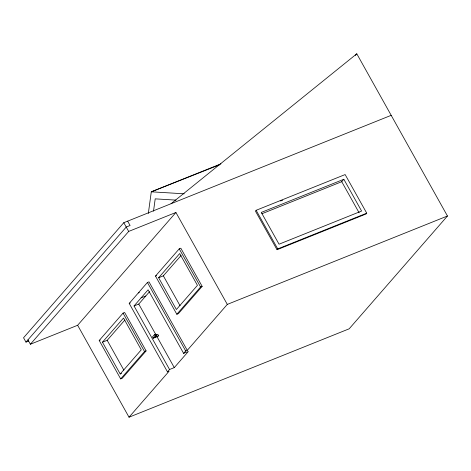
<?xml version="1.0" encoding="UTF-8"?>
<svg xmlns="http://www.w3.org/2000/svg" width="471" height="471" viewBox="0 0 471 471"><rect width="100%" height="100%" fill="white"/><g stroke="black" fill="none" stroke-linecap="round" stroke-linejoin="round"><path stroke-width="0.71" d="M148.324 213.463L151.297 191.815L220.934 163.855M153.511 211.173L155.2 198.856L176.06 200.122M391.189 115.33L123.796 222.695L23.55 337.766L25.982 342.111L28.713 341.016M25.982 342.111L126.228 227.046L130.09 225.491L127.659 221.146M27.948 339.85L30.397 344.236L128.677 231.432L175.918 212.462L227.299 304.401L187.27 350.347L185.698 350.983L183.619 353.368L148.1 289.818L134.041 305.956L169.56 369.505L167.482 371.89L129.201 303.401L147.417 282.488L148.995 281.858L187.27 350.347M30.397 344.236L77.638 325.267L175.918 212.462M99.21 340.492L123.055 313.121L124.632 312.485L146.098 350.901L122.254 378.272L120.676 378.908L99.21 340.492L100.258 340.068M155.495 276.077L179.239 248.823L180.817 248.188L202.153 286.368L178.403 313.627L176.831 314.257L155.495 276.077L156.543 275.659M102.46 342.211L123.514 318.043L141.271 349.818L120.217 373.98L102.46 342.211L107.188 340.309L124.892 319.992M158.627 277.737L179.686 253.569L197.443 285.344L176.389 309.512L158.627 277.737L163.355 275.841L181.058 255.517M134.041 305.956L138.768 304.06L149.548 291.69M355.346 55.448L356.794 53.794L447.45 216.006L349.176 328.811L129.025 417.206L77.638 325.267M256.147 210.296L255.447 211.102L277.03 249.718L366.032 213.987L366.738 213.175L345.149 174.558L256.147 210.296L277.731 248.912L277.03 249.718M158.568 335.682L155.106 337.077L156.513 335.458L155.766 334.122L154.506 334.628L152.533 336.889L153.281 338.225L158.009 336.329L158.568 335.682L157.82 334.345L156.089 335.04M153.281 338.225L155.253 335.964L156.513 335.458M176.831 314.257L200.575 286.998L202.153 286.368M120.676 378.908L144.526 351.531L146.098 350.901M129.025 417.206L169.054 371.26L167.482 371.89M169.56 369.505L174.282 367.61L188.341 351.472L183.619 353.368M261.905 213.746L341.734 181.694L343.842 179.274L361.598 211.049L279.044 244.196L261.287 212.421L343.842 179.274M171.038 203.725L356.794 53.794M280.586 201.005L282.624 200.187M138.309 292.944L139.357 292.52M141.07 297.89L145.798 295.994M129.201 303.401L130.249 302.977M277.731 248.912L366.738 213.175M227.299 304.401L447.45 216.006M120.217 373.98L121.571 373.438M219.551 164.797L151.297 191.815L184.249 193.805M341.734 181.694L359.137 212.833M179.239 248.823L200.575 286.998M163.355 275.841L180.046 305.708M123.796 222.695L128.677 231.432M147.417 282.488L185.698 350.983M138.768 304.06L155.989 334.869M157.061 336.8L174.282 367.61M154.506 334.628L155.253 335.964M123.055 313.121L144.526 351.531M107.188 340.309L123.879 370.177"/></g></svg>
